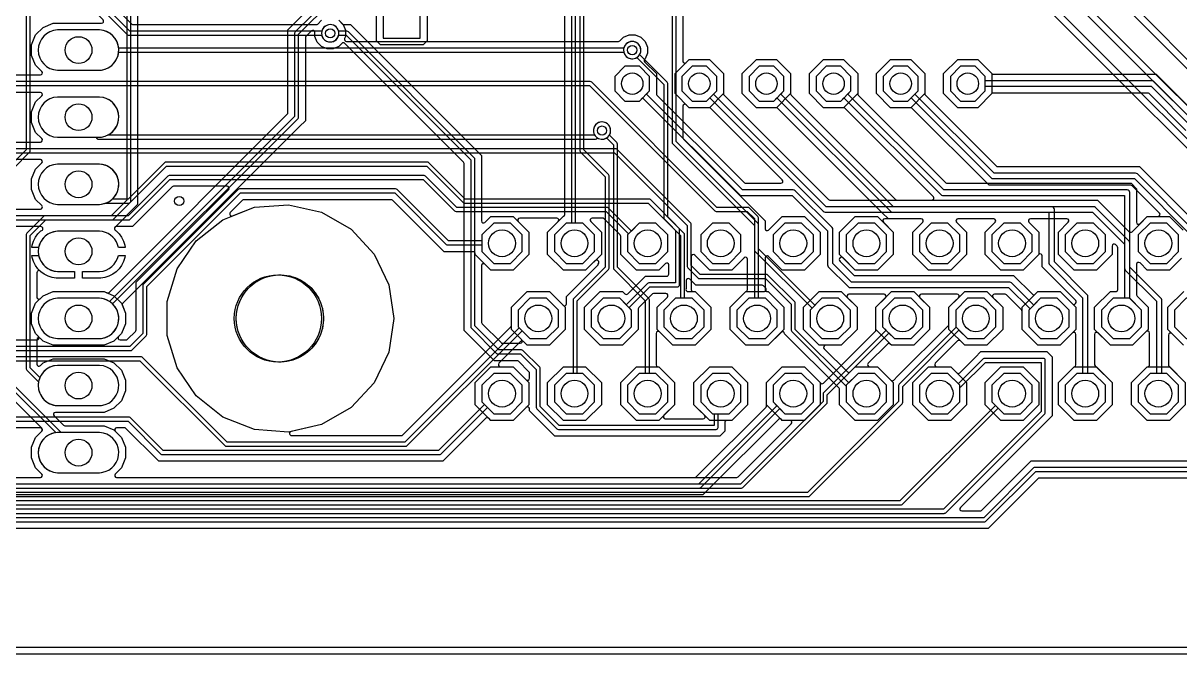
# Model space of a CAD drawing. Header units: millimetres. Extents: x 0 to 174, y 0 to 90.
# Drawn here: x 62.04 to 105.82, y 0 to 23.88 of the extents above; entities that cross this region are included whole.
import ezdxf

# ---------------------------------------------------------------- set-up
doc = ezdxf.new("R2010")
doc.units = ezdxf.units.MM

msp = doc.modelspace()

# ---------------------------------------------------------------- linework, layer by layer
at = {"layer": '16_copper'}
for points in [[(109.477, 15.762), (100.353, 24.886, 0.117356), (100.318, 24.907), (100.155, 25.071), (100.066, 25.284), (100.066, 25.516), (100.155, 25.729), (100.292, 25.867, 0.668179), (100.238, 25.997), (98.442, 25.997, 0.198912), (98.388, 25.975), (98.169, 25.756), (97.411, 25.756), (96.876, 26.291), (96.876, 27.049), (97.411, 27.584), (98.169, 27.584), (98.704, 27.049), (98.704, 26.784, 0.414214), (98.781, 26.708), (109.61, 26.708, 0.668179)], [(52.556, 21.92), (62.692, 21.92, 0.668179), (62.746, 22.05), (62.512, 22.284), (62.357, 22.658), (62.357, 23.062), (62.512, 23.436), (62.797, 23.721), (63.171, 23.876), (65.008, 23.876, 0.668179), (65.062, 24.006), (64.706, 24.362, 0.198912), (64.652, 24.384), (63.171, 24.384), (62.797, 24.539), (62.512, 24.824), (62.357, 25.198), (62.357, 25.602), (62.512, 25.976), (62.568, 26.032, 0.668179), (62.514, 26.162), (17.577, 26.162, 0.149809)], [(106.668, 21.574), (103.806, 24.435), (103.632, 24.855), (103.632, 25.31), (103.806, 25.73), (103.943, 25.867, 0.668179), (103.889, 25.997), (101.057, 25.997, 0.668179), (101.003, 25.867), (101.14, 25.729, 0.133922), (101.161, 25.695), (110.273, 16.583, 0.198912)], [(107.683, 23.431), (105.404, 25.711, 1), (104.146, 24.454), (106.686, 21.914, 0.198912)], [(65.522, 24.48), (66.154, 23.848, 0.198912), (66.208, 23.825), (73.136, 23.825, 0.198912), (73.19, 23.848), (73.331, 23.988)], [(73.989, 23.988), (74.153, 23.824), (74.241, 23.611), (74.241, 23.379), (74.207, 23.296, 0.534506), (74.277, 23.19), (84.566, 23.19, 0.198912), (84.62, 23.213), (84.761, 23.353), (84.974, 23.441), (85.206, 23.441), (85.419, 23.353), (85.583, 23.189), (85.671, 22.976), (85.671, 22.744), (85.583, 22.531, 0.50322), (85.567, 22.407), (86.004, 21.969), (86.004, 21.21, 0.198912), (86.027, 21.156), (89.342, 17.84, 0.198912), (89.396, 17.818), (90.715, 17.818, 0.668179), (90.769, 17.948), (88.064, 20.653, 0.198912), (88.01, 20.676), (87.251, 20.676), (86.716, 21.211), (86.716, 21.969), (87.251, 22.504), (88.009, 22.504), (88.544, 21.969), (88.544, 21.21, 0.198912), (88.567, 21.156), (92.517, 17.205, 0.198912), (92.571, 17.183), (102.7, 17.183), (103.899, 15.984, 0.414214), (104.006, 15.984), (104.583, 16.561), (104.99, 16.561, 0.668179), (105.044, 16.691), (104.015, 17.72, 0.198912), (103.961, 17.742), (98.595, 17.742), (95.684, 20.653, 0.198912), (95.63, 20.676), (94.871, 20.676), (94.336, 21.211), (94.336, 21.969), (94.871, 22.504), (95.629, 22.504), (96.164, 21.969), (96.164, 21.21, 0.198912), (96.187, 21.156), (98.867, 18.475, 0.198912), (98.921, 18.453), (104.287, 18.453), (106.699, 16.041, 0.414214)], [(106.434, 15.947), (104.212, 18.169, 0.198912), (104.14, 18.199), (98.785, 18.199), (95.789, 21.195), (95.91, 21.316), (95.91, 21.864), (95.524, 22.25), (94.976, 22.25), (94.59, 21.864), (94.59, 21.316), (94.976, 20.93), (95.524, 20.93), (95.645, 21.051), (98.671, 18.026, 0.198912), (98.743, 17.996), (104.098, 17.996), (106.261, 15.833)], [(52.388, 21.514), (83.471, 21.514), (88.211, 16.774, 0.198912), (88.265, 16.751), (89.44, 16.751), (89.713, 16.478), (89.713, 15.304, 0.198912), (89.735, 15.25), (91.895, 13.09), (91.821, 13.016), (91.821, 12.384), (92.267, 11.938), (92.899, 11.938), (93.345, 12.384), (93.345, 13.016), (92.899, 13.462), (92.267, 13.462), (92.003, 13.197), (89.865, 15.335), (89.865, 16.51, 0.198912), (89.843, 16.564), (89.525, 16.881, 0.198912), (89.472, 16.904), (88.297, 16.904), (83.556, 21.644, 0.198912), (83.502, 21.666), (52.419, 21.666)], [(50.371, 19.38), (62.692, 19.38, 0.668179), (62.746, 19.51), (62.512, 19.744), (62.357, 20.118), (62.357, 20.522), (62.512, 20.896), (62.746, 21.13, 0.668179), (62.692, 21.26), (52.251, 21.26)], [(50.166, 18.974), (84.423, 18.974), (87.173, 16.224), (87.173, 14.668, 0.198912), (87.195, 14.615), (87.576, 14.234, 0.198912), (87.63, 14.211), (90.138, 14.211), (91.11, 13.24), (91.11, 12.256, 0.198912), (91.132, 12.202), (93.193, 10.141), (93.193, 9.54), (93.639, 9.093), (94.27, 9.093), (94.717, 9.54), (94.717, 10.171), (94.27, 10.617), (93.639, 10.617), (93.286, 10.264), (91.262, 12.287), (91.262, 13.272, 0.198912), (91.24, 13.325), (90.224, 14.341, 0.198912), (90.17, 14.364), (87.662, 14.364), (87.325, 14.7), (87.325, 16.256, 0.198912), (87.303, 16.31), (84.509, 19.104, 0.198912), (84.455, 19.126), (50.166, 19.126, 0.980952)], [(36.084, 16.84), (62.692, 16.84, 0.668179), (62.746, 16.97), (62.512, 17.204), (62.357, 17.578), (62.357, 17.982), (62.512, 18.356), (62.746, 18.59, 0.668179), (62.692, 18.72), (50.371, 18.72, 0.198912)], [(35.879, 16.434), (66.04, 16.434, 0.198912), (66.094, 16.456), (67.596, 17.958), (77.184, 17.958), (78.369, 16.774, 0.198912), (78.422, 16.751), (84.106, 16.751), (84.955, 15.903), (84.912, 15.86), (84.912, 15.229), (85.359, 14.783), (85.99, 14.783), (86.436, 15.229), (86.436, 15.86), (85.99, 16.307), (85.359, 16.307), (85.062, 16.01), (84.191, 16.881, 0.198912), (84.138, 16.904), (78.454, 16.904), (77.27, 18.088, 0.198912), (77.216, 18.11), (67.564, 18.11, 0.198912), (67.51, 18.088), (66.008, 16.586), (35.879, 16.586, 0.980952)], [(32.258, 11.481), (66.103, 11.481), (66.112, 11.482, 0.169977), (66.157, 11.503), (66.697, 12.043, 0.198912), (66.719, 12.097), (66.719, 13.907), (70.263, 17.45), (76.105, 17.45), (78.051, 15.504, 0.198912), (78.105, 15.481), (79.4, 15.481), (79.4, 15.229), (79.847, 14.783), (80.478, 14.783), (80.924, 15.229), (80.924, 15.86), (80.478, 16.307), (79.847, 16.307), (79.4, 15.86), (79.4, 15.634), (78.137, 15.634), (76.19, 17.58, 0.198912), (76.136, 17.602), (70.231, 17.602, 0.198912), (70.177, 17.58), (66.589, 13.992, 0.198912), (66.567, 13.938), (66.567, 12.128), (66.072, 11.633), (32.29, 11.633)], [(32.426, 11.887), (62.565, 11.887, 0.668179), (62.619, 12.017), (62.512, 12.124), (62.357, 12.498), (62.357, 12.902), (62.512, 13.276), (62.797, 13.561), (63.171, 13.716), (65.099, 13.716), (65.473, 13.561), (65.758, 13.276), (65.913, 12.902), (65.913, 12.498), (65.758, 12.124), (65.651, 12.017, 0.668179), (65.705, 11.887), (65.935, 11.887, 0.198912), (65.989, 11.91), (66.291, 12.211, 0.198912), (66.313, 12.265), (66.313, 14.075), (69.812, 17.574, 0.668179), (69.758, 17.704), (67.732, 17.704, 0.198912), (67.678, 17.681), (66.177, 16.18), (65.567, 16.18, 0.636137), (65.508, 16.055), (65.509, 16.053, 0.168182), (65.559, 16.015), (65.672, 15.902), (65.766, 15.773), (65.839, 15.63), (65.888, 15.478), (65.902, 15.392), (65.644, 15.392), (65.637, 15.425), (65.615, 15.497, 0.303347), (64.934, 16.002), (63.336, 16.002, 0.342626), (62.626, 15.392), (62.368, 15.392), (62.382, 15.478), (62.431, 15.63), (62.504, 15.773), (62.598, 15.902), (62.711, 16.015, 0.958011), (62.703, 16.18), (36.084, 16.18, 0.198912)], [(105.877, 14.981), (105.424, 14.529), (104.583, 14.529), (104.308, 14.803, 0.668179), (104.178, 14.75), (104.178, 13.597, 0.198912), (104.2, 13.543), (104.623, 13.121), (104.623, 12.279), (104.027, 11.684), (103.186, 11.684), (102.591, 12.279), (102.591, 13.121), (103.186, 13.716), (103.391, 13.716, 0.414214), (103.467, 13.792), (103.467, 15.379, 0.198905), (103.445, 15.433), (103.381, 15.496, 0.668189), (103.251, 15.442), (103.251, 15.124), (102.656, 14.529), (101.814, 14.529), (101.219, 15.124), (101.219, 15.966), (101.595, 16.342, 0.668179), (101.541, 16.472), (100.16, 16.472, 0.668179), (100.106, 16.342), (100.482, 15.966), (100.482, 15.124), (99.887, 14.529), (99.046, 14.529), (98.45, 15.124), (98.45, 15.966), (98.827, 16.342, 0.668179), (98.773, 16.472), (97.417, 16.472, 0.668179), (97.363, 16.342), (97.739, 15.966), (97.739, 15.124), (97.144, 14.529), (96.302, 14.529), (95.707, 15.124), (95.707, 15.966), (96.083, 16.342, 0.668179), (96.03, 16.472), (94.648, 16.472, 0.668179), (94.594, 16.342), (94.971, 15.966), (94.971, 15.124), (94.375, 14.529), (93.534, 14.529), (93.069, 14.994, 0.034024), (93.058, 15.002), (93.051, 15.007, 0.2662), (92.976, 15.005), (92.969, 15.001, 0.509053), (92.961, 14.857), (93.47, 14.348, 0.198912), (93.524, 14.326), (99.525, 14.326), (100.235, 13.616, 0.414214), (100.342, 13.616), (100.443, 13.716), (101.284, 13.716), (101.879, 13.121), (101.879, 12.279), (101.284, 11.684), (100.443, 11.684), (99.847, 12.279), (99.847, 12.966, 0.198912), (99.825, 13.02), (99.253, 13.592, 0.198912), (99.199, 13.614), (98.801, 13.614, 0.668179), (98.747, 13.484), (99.111, 13.121), (99.111, 12.279), (98.516, 11.684), (97.674, 11.684), (97.079, 12.279), (97.079, 13.121), (97.442, 13.484, 0.668179), (97.388, 13.614), (96.033, 13.614, 0.668179), (95.979, 13.484), (96.342, 13.121), (96.342, 12.279), (95.747, 11.684), (94.905, 11.684), (94.31, 12.279), (94.31, 13.121), (94.674, 13.484, 0.668179), (94.62, 13.614), (93.289, 13.614, 0.668179), (93.236, 13.484), (93.599, 13.121), (93.599, 12.279), (93.004, 11.684), (92.408, 11.684, 0.668179), (92.355, 11.554), (93.232, 10.677, 0.414214), (93.339, 10.677), (93.534, 10.871), (94.375, 10.871), (94.971, 10.276), (94.971, 9.434), (94.375, 8.839), (93.534, 8.839), (92.939, 9.434), (92.939, 10.004, 0.198912), (92.916, 10.058), (90.856, 12.119, 0.677127), (90.726, 12.174), (90.235, 11.684), (89.394, 11.684), (88.798, 12.279), (88.798, 13.121), (89.394, 13.716), (90.091, 13.716, 0.668179), (90.144, 13.846), (90.056, 13.935, 0.198912), (90.002, 13.957), (87.493, 13.957), (87.265, 14.186, 0.668179), (87.135, 14.132), (87.135, 13.829, 0.570456), (87.201, 13.716), (87.467, 13.716), (88.062, 13.121), (88.062, 12.279), (87.467, 11.684), (86.625, 11.684), (86.03, 12.279), (86.03, 13.121), (86.419, 13.51, 0.668179), (86.365, 13.64), (85.893, 13.64, 0.198912), (85.839, 13.617), (85.341, 13.119, 0.198912), (85.319, 13.065), (85.319, 12.279), (84.723, 11.684), (83.882, 11.684), (83.287, 12.279), (83.287, 13.121), (83.882, 13.716), (84.723, 13.716), (84.81, 13.63, 0.414214), (84.918, 13.63), (85.588, 14.3), (86.398, 14.3, 0.414214), (86.474, 14.376), (86.474, 14.724, 0.668179), (86.344, 14.778), (86.095, 14.529), (85.253, 14.529), (84.658, 15.124), (84.658, 15.808, 0.198912), (84.636, 15.862), (84.023, 16.475, 0.198912), (83.969, 16.497), (83.574, 16.497, 0.668179), (83.52, 16.367), (83.922, 15.966), (83.922, 15.124), (83.326, 14.529), (82.485, 14.529), (81.89, 15.124), (81.89, 15.966), (82.291, 16.367, 0.668179), (82.237, 16.497), (80.831, 16.497, 0.668179), (80.777, 16.367), (81.178, 15.966), (81.178, 15.124), (80.583, 14.529), (79.742, 14.529), (79.146, 15.124, 0.518377), (79.07, 15.227), (77.968, 15.227), (76.022, 17.173, 0.198912), (75.968, 17.196), (70.399, 17.196, 0.198912), (70.345, 17.173), (69.878, 16.706, 0.81288), (69.96, 16.581), (70.794, 16.909), (72.078, 17.005), (73.332, 16.719), (74.447, 16.075), (75.322, 15.132), (75.88, 13.973), (76.072, 12.7), (75.88, 11.427), (75.322, 10.268), (74.447, 9.325), (73.332, 8.681), (72.179, 8.418, 0.893655), (72.196, 8.268), (76.349, 8.268, 0.198912), (76.403, 8.29), (80.496, 12.383, 0.198912), (80.518, 12.437), (80.518, 13.121), (81.113, 13.716), (81.955, 13.716), (82.55, 13.121), (82.55, 12.279), (81.955, 11.684), (81.113, 11.684), (80.976, 11.821, 0.414214), (80.868, 11.821), (80.048, 11.001, 0.668179), (80.102, 10.871), (80.583, 10.871), (81.178, 10.276), (81.178, 9.434), (80.583, 8.839), (79.742, 8.839), (79.661, 8.919, 0.414214), (79.554, 8.919), (78.14, 7.506), (77.924, 7.29), (67.173, 7.29), (65.926, 8.537, 0.198912), (65.872, 8.56), (65.578, 8.56, 0.668179), (65.524, 8.43), (65.758, 8.196), (65.913, 7.822), (65.913, 7.418), (65.758, 7.044), (65.524, 6.81, 0.668179), (65.578, 6.68), (87.462, 6.68, 0.198912), (87.516, 6.703), (90.155, 9.342, 0.278982), (90.17, 9.427), (90.17, 10.276), (90.765, 10.871), (91.607, 10.871), (92.202, 10.276), (92.202, 9.434), (91.607, 8.839), (90.765, 8.839, 0.597687), (90.622, 8.875), (87.983, 6.236), (87.983, 6.236), (87.767, 6.02), (22.088, 6.02)], [(105.954, 11.684), (105.359, 12.279), (105.359, 13.121), (105.961, 13.723, 0.298954)], [(60.357, 11.1), (66.453, 11.1), (69.669, 7.884, 0.198912), (69.723, 7.861), (76.517, 7.861), (76.526, 7.863, 0.169977), (76.571, 7.884), (80.922, 12.234), (81.218, 11.938), (81.85, 11.938), (82.296, 12.384), (82.296, 13.016), (81.85, 13.462), (81.218, 13.462), (80.772, 13.016), (80.772, 12.384), (80.814, 12.342), (76.486, 8.014), (69.755, 8.014), (66.538, 11.23, 0.198912), (66.484, 11.252), (60.325, 11.252, 0.198912)], [(22.225, 6.274), (87.63, 6.274), (87.638, 6.275, 0.169977), (87.684, 6.296), (90.676, 9.288), (90.87, 9.093), (91.502, 9.093), (91.948, 9.54), (91.948, 10.171), (91.502, 10.617), (90.87, 10.617), (90.424, 10.171), (90.424, 9.54), (90.568, 9.396), (87.598, 6.426), (22.257, 6.426)], [(39.951, 8.836, 0.198912), (40.005, 8.814), (66.008, 8.814), (67.256, 7.566, 0.198912), (67.31, 7.544), (77.788, 7.544), (77.796, 7.545, 0.169977), (77.841, 7.566), (79.608, 9.332), (79.847, 9.093), (80.478, 9.093), (80.924, 9.54), (80.924, 10.171), (80.478, 10.617), (79.847, 10.617), (79.4, 10.171), (79.4, 9.54), (79.5, 9.44), (77.756, 7.696), (67.342, 7.696), (66.094, 8.944, 0.198912), (66.04, 8.966), (40.037, 8.966), (38.379, 10.624, 0.980951)], [(22.393, 6.68), (62.692, 6.68, 0.668179), (62.746, 6.81), (62.512, 7.044), (62.357, 7.418), (62.357, 7.822), (62.512, 8.196), (62.746, 8.43, 0.668179), (62.692, 8.56), (39.868, 8.56)]]:
    msp.add_lwpolyline(points, format="xyb", dxfattribs=at)
for points in [[(73.724, 23.173, 1), (73.596, 23.817), (73.555, 23.806, 0.25767), (73.341, 23.571), (66.072, 23.571), (64.998, 24.644, 0.912653), (64.934, 26.162), (63.336, 26.162, 0.95208), (63.336, 24.638), (64.789, 24.638), (65.986, 23.441, 0.198912), (66.04, 23.419), (73.341, 23.419), (73.349, 23.39), (73.366, 23.35), (73.387, 23.313), (73.413, 23.279), (73.444, 23.248), (73.478, 23.222), (73.515, 23.201), (73.555, 23.184), (73.596, 23.173), (73.639, 23.168), (73.681, 23.168)], [(111.277, 15.229), (111.277, 15.86), (110.831, 16.307), (110.2, 16.307), (110.195, 16.302), (100.929, 25.568, 0.960647), (100.353, 25.255), (100.375, 25.218, 0.111287), (100.48, 25.119), (109.753, 15.845), (109.753, 15.229), (110.2, 14.783), (110.831, 14.783)], [(65.009, 22.105, 0.343466), (65.655, 22.784), (84.771, 22.784, 0.980952), (85.412, 22.924), (85.401, 22.965, 0.752162), (84.771, 22.936), (65.655, 22.936, 0.371144), (64.934, 23.622), (63.336, 23.622, 0.95208), (63.336, 22.098), (64.934, 22.098)], [(101.625, 12.384), (101.625, 13.016), (101.179, 13.462), (100.548, 13.462), (100.288, 13.203), (99.449, 14.042, 0.198912), (99.377, 14.072), (93.387, 14.072), (92.685, 14.774), (92.685, 16.066, 0.198912), (92.655, 16.137), (91.258, 17.534, 0.198912), (91.186, 17.564), (89.26, 17.564), (85.629, 21.195), (85.75, 21.316), (85.75, 21.864), (85.364, 22.25), (84.816, 22.25), (84.43, 21.864), (84.43, 21.316), (84.816, 20.93), (85.364, 20.93), (85.485, 21.051), (89.146, 17.391, 0.198912), (89.218, 17.361), (91.144, 17.361), (92.481, 16.023), (92.481, 14.732, 0.198912), (92.511, 14.66), (93.273, 13.898, 0.198912), (93.345, 13.868), (99.335, 13.868), (100.145, 13.059), (100.101, 13.016), (100.101, 12.384), (100.548, 11.938), (101.179, 11.938)], [(104.369, 12.384), (104.369, 13.016), (103.924, 13.46), (103.924, 15.558, 0.198912), (103.894, 15.629), (102.624, 16.899, 0.198912), (102.553, 16.929), (92.435, 16.929), (88.169, 21.195), (88.29, 21.316), (88.29, 21.864), (87.904, 22.25), (87.356, 22.25), (86.97, 21.864), (86.97, 21.316), (87.356, 20.93), (87.904, 20.93), (88.025, 21.051), (92.321, 16.756, 0.198912), (92.392, 16.726), (102.51, 16.726), (103.721, 15.515), (103.721, 13.462), (103.291, 13.462), (102.845, 13.016), (102.845, 12.384), (103.291, 11.938), (103.922, 11.938)], [(83.701, 19.483, 0.29946), (83.776, 19.533), (83.802, 19.518, 1), (84.092, 20.106), (84.052, 20.123, 0.668179), (83.653, 19.667), (83.668, 19.641), (83.661, 19.634), (65.23, 19.634, 0.776089), (64.934, 21.082), (63.336, 21.082, 0.95208), (63.336, 19.558), (64.789, 19.558), (64.843, 19.504, 0.198912), (64.897, 19.482), (83.693, 19.482)], [(85.065, 12.384), (85.065, 13.016), (84.971, 13.109), (85.757, 13.894), (86.805, 13.894, 0.414214), (86.881, 13.97), (86.881, 16.066, 0.198912), (86.858, 16.119), (85.779, 17.199, 0.198912), (85.725, 17.221), (78.772, 17.221), (77.397, 18.596, 0.198912), (77.343, 18.618), (67.437, 18.618, 0.198912), (67.383, 18.596), (66.008, 17.221), (65.416, 17.221, 0.663844), (64.934, 18.542), (63.336, 18.542, 0.95208), (63.336, 17.018), (64.934, 17.018, 0.079897), (65.171, 17.069), (66.04, 17.069, 0.198912), (66.094, 17.091), (67.469, 18.466), (77.311, 18.466), (78.686, 17.091, 0.198912), (78.74, 17.069), (85.693, 17.069), (86.728, 16.034), (86.728, 14.046), (85.725, 14.046, 0.198912), (85.671, 14.024), (84.864, 13.216), (84.618, 13.462), (83.987, 13.462), (83.541, 13.016), (83.541, 12.384), (83.987, 11.938), (84.618, 11.938)], [(63.293, 14.224), (63.135, 14.249), (62.983, 14.298), (62.84, 14.371), (62.711, 14.465), (62.598, 14.578), (62.504, 14.707), (62.431, 14.85), (62.382, 15.002), (62.368, 15.088), (62.626, 15.088, 0.342624), (63.336, 14.478), (63.983, 14.478), (63.983, 14.224)], [(64.287, 14.224), (64.287, 14.478), (64.934, 14.478, 0.342624), (65.644, 15.088), (65.902, 15.088), (65.888, 15.002), (65.839, 14.85), (65.766, 14.707), (65.672, 14.578), (65.559, 14.465), (65.43, 14.371), (65.287, 14.298), (65.135, 14.249), (64.977, 14.224)], [(65.009, 11.945, 0.906347), (64.934, 13.462), (63.336, 13.462, 0.95208), (63.336, 11.938), (64.934, 11.938)], [(65.009, 9.405, 0.906347), (64.934, 10.922), (63.336, 10.922, 0.95208), (63.336, 9.398), (64.934, 9.398)], [(65.009, 6.865, 0.906347), (64.934, 8.382), (63.336, 8.382, 0.95208), (63.336, 6.858), (64.934, 6.858)]]:
    msp.add_lwpolyline(points, format="xyb", close=True, dxfattribs=at)
for points in [[(89.791, 20.676), (89.256, 21.211), (89.256, 21.969), (89.791, 22.504), (90.549, 22.504), (91.084, 21.969), (91.084, 21.211), (90.549, 20.676)], [(92.331, 20.676), (91.796, 21.211), (91.796, 21.969), (92.331, 22.504), (93.089, 22.504), (93.624, 21.969), (93.624, 21.211), (93.089, 20.676)], [(97.411, 20.676), (96.876, 21.211), (96.876, 21.969), (97.411, 22.504), (98.169, 22.504), (98.704, 21.969), (98.704, 21.211), (98.169, 20.676)], [(90.83, 21.316), (90.83, 21.864), (90.444, 22.25), (89.896, 22.25), (89.51, 21.864), (89.51, 21.316), (89.896, 20.93), (90.444, 20.93)], [(93.37, 21.316), (93.37, 21.864), (92.984, 22.25), (92.436, 22.25), (92.05, 21.864), (92.05, 21.316), (92.436, 20.93), (92.984, 20.93)], [(98.45, 21.316), (98.45, 21.864), (98.064, 22.25), (97.516, 22.25), (97.13, 21.864), (97.13, 21.316), (97.516, 20.93), (98.064, 20.93)], [(83.668, 15.229), (83.668, 15.86), (83.221, 16.307), (82.59, 16.307), (82.144, 15.86), (82.144, 15.229), (82.59, 14.783), (83.221, 14.783)], [(89.205, 15.229), (89.205, 15.86), (88.758, 16.307), (88.127, 16.307), (87.681, 15.86), (87.681, 15.229), (88.127, 14.783), (88.758, 14.783)], [(91.948, 15.229), (91.948, 15.86), (91.502, 16.307), (90.87, 16.307), (90.424, 15.86), (90.424, 15.229), (90.87, 14.783), (91.502, 14.783)], [(94.717, 15.229), (94.717, 15.86), (94.27, 16.307), (93.639, 16.307), (93.193, 15.86), (93.193, 15.229), (93.639, 14.783), (94.27, 14.783)], [(97.485, 15.229), (97.485, 15.86), (97.039, 16.307), (96.408, 16.307), (95.961, 15.86), (95.961, 15.229), (96.408, 14.783), (97.039, 14.783)], [(100.228, 15.229), (100.228, 15.86), (99.782, 16.307), (99.151, 16.307), (98.704, 15.86), (98.704, 15.229), (99.151, 14.783), (99.782, 14.783)], [(102.997, 15.229), (102.997, 15.86), (102.551, 16.307), (101.919, 16.307), (101.473, 15.86), (101.473, 15.229), (101.919, 14.783), (102.551, 14.783)], [(105.766, 15.229), (105.766, 15.86), (105.319, 16.307), (104.688, 16.307), (104.242, 15.86), (104.242, 15.229), (104.688, 14.783), (105.319, 14.783)], [(87.808, 12.384), (87.808, 13.016), (87.361, 13.462), (86.73, 13.462), (86.284, 13.016), (86.284, 12.384), (86.73, 11.938), (87.361, 11.938)], [(90.576, 12.384), (90.576, 13.016), (90.13, 13.462), (89.499, 13.462), (89.052, 13.016), (89.052, 12.384), (89.499, 11.938), (90.13, 11.938)], [(96.088, 12.384), (96.088, 13.016), (95.642, 13.462), (95.011, 13.462), (94.564, 13.016), (94.564, 12.384), (95.011, 11.938), (95.642, 11.938)], [(98.857, 12.384), (98.857, 13.016), (98.41, 13.462), (97.779, 13.462), (97.333, 13.016), (97.333, 12.384), (97.779, 11.938), (98.41, 11.938)], [(82.485, 8.839), (81.89, 9.434), (81.89, 10.276), (82.485, 10.871), (83.326, 10.871), (83.922, 10.276), (83.922, 9.434), (83.326, 8.839)], [(83.668, 9.54), (83.668, 10.171), (83.221, 10.617), (82.59, 10.617), (82.144, 10.171), (82.144, 9.54), (82.59, 9.093), (83.221, 9.093)], [(85.253, 8.839), (84.658, 9.434), (84.658, 10.276), (85.253, 10.871), (86.095, 10.871), (86.69, 10.276), (86.69, 9.434), (86.095, 8.839)], [(86.436, 9.54), (86.436, 10.171), (85.99, 10.617), (85.359, 10.617), (84.912, 10.171), (84.912, 9.54), (85.359, 9.093), (85.99, 9.093)], [(88.022, 8.839), (87.427, 9.434), (87.427, 10.276), (88.022, 10.871), (88.864, 10.871), (89.459, 10.276), (89.459, 9.434), (88.864, 8.839)], [(89.205, 9.54), (89.205, 10.171), (88.758, 10.617), (88.127, 10.617), (87.681, 10.171), (87.681, 9.54), (88.127, 9.093), (88.758, 9.093)], [(96.302, 8.839), (95.707, 9.434), (95.707, 10.276), (96.302, 10.871), (97.144, 10.871), (97.739, 10.276), (97.739, 9.434), (97.144, 8.839)], [(97.485, 9.54), (97.485, 10.171), (97.039, 10.617), (96.408, 10.617), (95.961, 10.171), (95.961, 9.54), (96.408, 9.093), (97.039, 9.093)], [(99.046, 8.839), (98.45, 9.434), (98.45, 10.276), (99.046, 10.871), (99.887, 10.871), (100.482, 10.276), (100.482, 9.434), (99.887, 8.839)], [(100.228, 9.54), (100.228, 10.171), (99.782, 10.617), (99.151, 10.617), (98.704, 10.171), (98.704, 9.54), (99.151, 9.093), (99.782, 9.093)], [(101.814, 8.839), (101.219, 9.434), (101.219, 10.276), (101.814, 10.871), (102.656, 10.871), (103.251, 10.276), (103.251, 9.434), (102.656, 8.839)], [(102.997, 9.54), (102.997, 10.171), (102.551, 10.617), (101.919, 10.617), (101.473, 10.171), (101.473, 9.54), (101.919, 9.093), (102.551, 9.093)], [(104.583, 8.839), (103.988, 9.434), (103.988, 10.276), (104.583, 10.871), (105.424, 10.871), (106.02, 10.276), (106.02, 9.434), (105.424, 8.839)], [(105.766, 9.54), (105.766, 10.171), (105.319, 10.617), (104.688, 10.617), (104.242, 10.171), (104.242, 9.54), (104.688, 9.093), (105.319, 9.093)]]:
    msp.add_lwpolyline(points, close=True, dxfattribs=at)
for points in [[(106.06, 13.462), (105.613, 13.016), (105.613, 12.384), (106.06, 11.938)], [(5.08, 0.254), (118.11, 0.254)]]:
    msp.add_lwpolyline(points, dxfattribs=at)
at = {"layer": '1_copper'}
for points in [[(46.279, 81.788), (46.279, 6.35, 0.198912), (46.301, 6.296), (46.936, 5.661, 0.198912), (46.99, 5.639), (95.25, 5.639), (95.258, 5.64, 0.169977), (95.304, 5.661), (98.943, 9.301), (99.151, 9.093), (99.782, 9.093), (100.228, 9.54), (100.228, 10.171), (99.782, 10.617), (99.151, 10.617), (98.704, 10.171), (98.704, 9.54), (98.836, 9.408), (95.218, 5.791), (47.022, 5.791), (46.431, 6.382), (46.431, 81.788)], [(65.964, 70.453), (65.964, 17.177), (65.373, 16.586), (62.865, 16.586, 0.198912), (62.811, 16.564), (62.176, 15.929, 0.198912), (62.154, 15.875), (62.154, 10.795, 0.198912), (62.176, 10.741), (62.623, 10.294, 0.452288), (63.336, 9.398), (64.934, 9.398), (65.009, 9.405, 0.906347), (64.934, 10.922), (63.336, 10.922, 0.286689), (62.673, 10.46), (62.306, 10.827), (62.306, 15.843), (62.897, 16.434), (65.405, 16.434, 0.198912), (65.459, 16.456), (66.094, 17.091, 0.198912), (66.116, 17.145), (66.116, 70.485, 0.198912)], [(41.199, 67.92), (41.199, 6.35, 0.198912), (41.221, 6.296), (42.491, 5.026, 0.198912), (42.545, 5.004), (98.425, 5.004), (98.433, 5.005, 0.169977), (98.479, 5.026), (100.362, 6.909), (142.194, 6.909, 0.366753)], [(142.194, 7.061), (100.33, 7.061, 0.198912), (100.276, 7.039), (98.393, 5.156), (42.577, 5.156), (41.351, 6.382), (41.351, 67.92)], [(69.139, 63.181), (69.139, 50.8, 0.198912), (69.161, 50.746), (74.536, 45.371), (74.536, 38.418, 0.198912), (74.559, 38.364), (82.791, 30.131), (82.791, 16.307), (82.59, 16.307), (82.144, 15.86), (82.144, 15.229), (82.59, 14.783), (83.221, 14.783), (83.668, 15.229), (83.668, 15.86), (83.221, 16.307), (82.944, 16.307), (82.944, 30.163, 0.198912), (82.921, 30.216), (74.689, 38.449), (74.689, 45.403, 0.198912), (74.666, 45.456), (69.291, 50.832), (69.291, 63.181, 0.980952)], [(86.601, 57.446), (86.601, 19.367, 0.198912), (86.624, 19.314), (89.713, 16.224), (89.713, 13.462), (89.499, 13.462), (89.052, 13.016), (89.052, 12.384), (89.499, 11.938), (90.13, 11.938), (90.576, 12.384), (90.576, 13.016), (90.13, 13.462), (89.865, 13.462), (89.865, 16.256, 0.198912), (89.843, 16.31), (86.754, 19.399), (86.754, 57.468, 0.295057)], [(66.37, 37.483), (66.37, 17.008), (65.534, 16.172, 0.488537), (65.508, 16.055), (65.509, 16.053, 0.168182), (65.559, 16.015), (65.672, 15.902), (65.766, 15.773), (65.839, 15.63), (65.888, 15.478), (65.902, 15.392), (65.644, 15.392), (65.637, 15.425), (65.615, 15.497, 0.303347), (64.934, 16.002), (63.336, 16.002, 0.95208), (63.336, 14.478), (63.983, 14.478), (63.983, 14.224), (63.293, 14.224), (63.135, 14.249), (62.983, 14.298), (62.84, 14.371), (62.711, 14.465, 0.810895), (62.56, 14.432), (62.56, 13.508, 0.668179), (62.69, 13.454), (62.797, 13.561), (63.171, 13.716), (65.099, 13.716), (65.208, 13.671, 0.303353), (65.291, 13.688), (72.037, 20.434, 0.198912), (72.06, 20.488), (72.06, 23.632), (73.523, 25.095)], [(83.109, 30.531), (83.109, 19.05, 0.198912), (83.131, 18.996), (84.061, 18.066), (84.061, 14.637), (82.877, 13.452, 0.198912), (82.855, 13.399), (82.855, 10.617), (82.59, 10.617), (82.144, 10.171), (82.144, 9.54), (82.59, 9.093), (83.221, 9.093), (83.668, 9.54), (83.668, 10.171), (83.221, 10.617), (83.007, 10.617), (83.007, 13.367), (84.191, 14.551, 0.198912), (84.214, 14.605), (84.214, 18.098, 0.198912), (84.191, 18.151), (83.261, 19.082), (83.261, 30.499, 0.431045)], [(73.989, 23.988), (74.13, 23.848, 0.198912), (74.184, 23.825), (74.432, 23.825), (79.388, 18.869), (79.388, 16.391, 0.668179), (79.518, 16.337), (79.742, 16.561), (80.583, 16.561), (81.178, 15.966), (81.178, 15.124), (80.583, 14.529), (79.742, 14.529), (79.518, 14.753, 0.668179), (79.388, 14.699), (79.388, 12.551, 0.198912), (79.41, 12.497), (80.124, 11.783, 0.198912), (80.178, 11.76), (80.853, 11.76, 0.668179), (80.907, 11.89), (80.518, 12.279), (80.518, 13.121), (81.113, 13.716), (81.955, 13.716), (82.471, 13.2, 0.668179), (82.601, 13.254), (82.601, 13.535), (83.785, 14.719, 0.13648), (83.805, 14.755), (83.806, 14.757, 0.978969), (83.677, 14.88), (83.326, 14.529), (82.485, 14.529), (81.89, 15.124), (81.89, 15.966), (82.491, 16.567, 0.298954), (82.537, 16.637), (82.537, 29.725, 0.143604)], [(87.008, 25.815), (87.008, 22.445, 0.668179), (87.138, 22.391), (87.251, 22.504), (88.009, 22.504), (88.544, 21.969), (88.544, 21.211), (88.009, 20.676), (87.251, 20.676), (87.138, 20.789, 0.668179), (87.008, 20.735), (87.008, 19.536, 0.198912), (87.03, 19.482), (90.119, 16.393), (90.119, 16.099, 0.668179), (90.249, 16.045), (90.765, 16.561), (91.607, 16.561), (92.202, 15.966), (92.202, 15.124), (91.607, 14.529), (90.765, 14.529), (90.249, 15.045, 0.668179), (90.119, 14.991), (90.119, 13.792, 0.414214), (90.195, 13.716), (90.235, 13.716), (90.83, 13.121), (90.83, 12.279), (90.235, 11.684), (89.394, 11.684), (88.798, 12.279), (88.798, 13.121), (89.395, 13.717, 0.368513), (89.459, 13.792), (89.459, 14.94, 0.668179), (89.329, 14.994), (88.864, 14.529), (88.022, 14.529), (87.455, 15.095, 0.668179), (87.325, 15.042), (87.325, 13.792, 0.414214), (87.401, 13.716), (87.467, 13.716), (88.062, 13.121), (88.062, 12.279), (87.467, 11.684), (86.625, 11.684), (86.122, 12.187, 0.668179), (85.992, 12.133), (85.992, 10.947, 0.374459), (86.057, 10.872), (86.062, 10.872, 0.078041), (86.095, 10.871), (86.69, 10.276), (86.69, 9.434), (86.289, 9.033, 0.668179), (86.342, 8.903), (87.775, 8.903, 0.668179), (87.828, 9.033), (87.427, 9.434), (87.427, 10.276), (88.022, 10.871), (88.864, 10.871), (89.459, 10.276), (89.459, 9.434), (88.864, 8.839), (88.671, 8.839, 0.414214), (88.595, 8.763), (88.595, 8.436), (88.402, 8.242), (82.159, 8.242), (81.204, 9.198), (81.204, 9.276, 0.668179), (81.074, 9.33), (80.583, 8.839), (79.742, 8.839), (79.146, 9.434), (79.146, 10.276), (79.742, 10.871), (80.583, 10.871), (81.074, 10.381, 0.668179), (81.204, 10.435), (81.204, 10.627, 0.198912), (81.181, 10.681), (80.785, 11.077, 0.198912), (80.731, 11.1), (79.873, 11.1), (78.727, 12.246), (78.727, 18.564, 0.198912), (78.705, 18.618), (74.209, 23.114, 0.414214), (74.101, 23.114), (73.989, 23.002), (73.776, 22.914), (73.544, 22.914), (73.331, 23.002), (73.167, 23.166), (73.079, 23.379), (73.079, 23.533, 0.668179), (72.949, 23.587), (72.743, 23.381, 0.198912), (72.72, 23.327), (72.72, 20.183), (72.504, 19.967), (72.504, 19.967), (65.81, 13.273, 0.303343), (65.794, 13.19), (65.913, 12.902), (65.913, 12.498), (65.758, 12.124), (65.473, 11.839), (65.099, 11.684), (63.171, 11.684), (62.797, 11.839), (62.69, 11.946, 0.668179), (62.56, 11.892), (62.56, 10.968, 0.668179), (62.69, 10.914), (62.797, 11.021), (63.171, 11.176), (65.099, 11.176), (65.473, 11.021), (65.758, 10.736), (65.913, 10.362), (65.913, 9.958), (65.758, 9.584), (65.473, 9.299), (65.099, 9.144), (63.262, 9.144, 0.668179), (63.208, 9.014), (63.564, 8.658, 0.198912), (63.618, 8.636), (65.099, 8.636), (65.473, 8.481), (65.758, 8.196), (65.913, 7.822), (65.913, 7.418), (65.758, 7.044), (65.524, 6.81, 0.668179), (65.578, 6.68), (89.049, 6.68, 0.198912), (89.103, 6.703), (91.11, 8.709, 0.668179), (91.056, 8.839), (90.765, 8.839), (90.17, 9.434), (90.17, 10.276), (90.765, 10.871), (91.607, 10.871), (92.212, 10.266, 0.496372), (92.332, 10.249), (94.288, 12.205, 0.198912), (94.31, 12.259), (94.31, 13.121), (94.905, 13.716), (95.747, 13.716), (96.342, 13.121), (96.342, 12.279), (95.747, 11.684), (94.905, 11.684), (94.857, 11.732, 0.414214), (94.749, 11.732), (94.018, 11.001, 0.668179), (94.072, 10.871), (94.375, 10.871), (94.881, 10.366, 0.414214), (94.989, 10.366), (95.136, 10.513), (97.056, 12.433, 0.198912), (97.079, 12.487), (97.079, 13.121), (97.674, 13.716), (98.516, 13.716), (99.111, 13.121), (99.111, 12.279), (98.516, 11.684), (97.674, 11.684), (97.511, 11.847, 0.414214), (97.404, 11.847), (96.558, 11.001, 0.668179), (96.612, 10.871), (97.144, 10.871), (97.377, 10.639, 0.414214), (97.484, 10.639), (98.072, 11.227), (98.288, 11.443), (100.784, 11.443), (100.978, 11.249), (100.978, 9.007), (97.511, 5.54, 0.668179), (97.565, 5.41), (98.257, 5.41, 0.198912), (98.311, 5.433), (100.193, 7.315), (118.11, 7.315, 0.414214)], [(73.606, 24.819), (72.336, 23.549, 0.198912), (72.314, 23.495), (72.314, 20.352), (65.306, 13.343, 0.129913), (64.934, 13.462), (63.336, 13.462, 0.95208), (63.336, 11.938), (64.934, 11.938), (65.009, 11.945, 0.622356), (65.426, 13.248), (72.444, 20.266, 0.198912), (72.466, 20.32), (72.466, 23.463), (73.692, 24.689)], [(77.324, 24.42), (77.324, 23.21), (77.175, 23.061), (75.565, 23.061), (75.416, 23.21), (75.416, 24.27, 0.198912)], [(106.02, 9.434), (105.424, 8.839), (104.583, 8.839), (103.988, 9.434), (103.988, 10.276), (104.583, 10.871, 0.470196), (104.673, 10.947), (104.673, 12.146, 0.668179), (104.543, 12.2), (104.027, 11.684), (103.186, 11.684), (102.721, 12.149, 0.668179), (102.591, 12.095), (102.591, 10.947, 0.298057), (102.655, 10.872), (103.251, 10.276), (103.251, 9.434), (102.656, 8.839), (101.814, 8.839), (101.219, 9.434), (101.219, 10.276), (101.815, 10.872, 0.368513), (101.879, 10.947), (101.879, 12.095, 0.668179), (101.749, 12.149), (101.284, 11.684), (100.443, 11.684), (99.847, 12.279), (99.847, 13.121), (100.443, 13.716), (101.284, 13.716), (101.749, 13.251, 0.481312), (101.868, 13.264), (101.871, 13.272, 0.429231), (101.857, 13.401), (100.609, 14.648), (100.609, 15.067, 0.668179), (100.479, 15.121), (99.887, 14.529), (99.046, 14.529), (98.45, 15.124), (98.45, 15.966), (98.827, 16.342, 0.668179), (98.773, 16.472), (97.417, 16.472, 0.668179), (97.363, 16.342), (97.739, 15.966), (97.739, 15.124), (97.144, 14.529), (96.302, 14.529), (95.707, 15.124), (95.707, 15.966), (96.083, 16.342, 0.668179), (96.03, 16.472), (94.785, 16.472), (94.555, 16.703), (90.604, 20.653, 0.198912), (90.55, 20.676), (89.791, 20.676), (89.256, 21.211), (89.256, 21.969), (89.791, 22.504), (90.549, 22.504), (91.084, 21.969), (91.084, 21.21, 0.198912), (91.107, 21.156), (95.057, 17.205, 0.198912), (95.111, 17.183), (96.43, 17.183, 0.42685), (96.505, 17.263), (96.505, 17.271, 0.232921), (96.46, 17.338), (93.144, 20.653, 0.198912), (93.09, 20.676), (92.331, 20.676), (91.796, 21.211), (91.796, 21.969), (92.331, 22.504), (93.089, 22.504), (93.624, 21.969), (93.624, 21.21, 0.198912), (93.647, 21.156), (96.962, 17.84, 0.198912), (97.016, 17.818), (103.97, 17.818), (104.178, 17.61), (104.178, 16.34, 0.668179), (104.308, 16.286), (104.583, 16.561), (105.424, 16.561), (105.94, 16.045, 0.668179)], [(106.048, 19.814), (104.65, 21.212, 0.198912), (104.596, 21.234), (98.759, 21.234, 0.198912), (98.705, 21.212), (98.169, 20.676), (97.411, 20.676), (96.876, 21.211), (96.876, 21.969), (97.411, 22.504), (98.169, 22.504), (98.705, 21.968, 0.198912), (98.759, 21.946), (104.922, 21.946), (106.782, 20.086)], [(106.498, 20.011), (104.847, 21.662, 0.198912), (104.775, 21.692), (98.45, 21.692), (98.45, 21.864), (98.064, 22.25), (97.516, 22.25), (97.13, 21.864), (97.13, 21.316), (97.516, 20.93), (98.064, 20.93), (98.45, 21.316), (98.45, 21.488), (104.733, 21.488), (106.324, 19.897)], [(50.8, 5.956), (91.758, 5.956), (91.766, 5.958, 0.169977), (91.811, 5.979), (95.304, 9.471, 0.198912), (95.326, 9.525), (95.326, 10.128), (97.457, 12.26), (97.779, 11.938), (98.41, 11.938), (98.857, 12.384), (98.857, 13.016), (98.41, 13.462), (97.779, 13.462), (97.333, 13.016), (97.333, 12.384), (97.35, 12.367), (95.196, 10.214, 0.198912), (95.174, 10.16), (95.174, 9.557), (91.726, 6.109), (50.832, 6.109)], [(53.34, 6.274), (89.218, 6.274), (89.226, 6.275, 0.169977), (89.271, 6.296), (92.446, 9.471, 0.198912), (92.469, 9.525), (92.469, 9.811), (94.803, 12.145), (95.011, 11.938), (95.642, 11.938), (96.088, 12.384), (96.088, 13.016), (95.642, 13.462), (95.011, 13.462), (94.564, 13.016), (94.564, 12.384), (94.695, 12.253), (92.339, 9.896, 0.198912), (92.316, 9.843), (92.316, 9.557), (89.186, 6.426), (53.372, 6.426)], [(105.954, 11.684), (105.515, 12.124, 0.668179), (105.385, 12.07), (105.385, 10.943, 0.198912), (105.407, 10.889), (106.02, 10.276)], [(44.45, 5.321), (96.901, 5.321), (96.909, 5.323, 0.169977), (96.955, 5.344), (100.701, 9.09, 0.198912), (100.724, 9.144), (100.724, 11.113, 0.414214), (100.648, 11.189), (98.425, 11.189, 0.198912), (98.371, 11.166), (97.441, 10.236), (97.42, 10.236), (97.039, 10.617), (96.408, 10.617), (95.961, 10.171), (95.961, 9.54), (96.408, 9.093), (97.039, 9.093), (97.485, 9.54), (97.485, 10.085, 0.15545), (97.526, 10.106), (98.457, 11.036), (100.571, 11.036), (100.571, 9.176), (96.869, 5.474), (44.482, 5.474)], [(118.11, 6.655), (100.498, 6.655, 0.198912), (100.444, 6.632), (98.562, 4.75), (42.408, 4.75), (40.945, 6.213), (40.945, 10.231, 0.534506), (40.839, 10.301), (40.629, 10.214), (40.397, 10.214), (40.184, 10.302), (40.02, 10.466), (39.932, 10.679)], [(53.508, 6.68), (62.692, 6.68), (62.695, 6.681, 0.654774), (62.746, 6.81), (62.512, 7.044), (62.357, 7.418), (62.357, 7.822), (62.512, 8.196), (62.748, 8.432, 0.414214), (62.748, 8.54), (61.265, 10.023)]]:
    msp.add_lwpolyline(points, format="xyb", dxfattribs=at)
for points in [[(65.009, 6.865, 0.906347), (64.934, 8.382), (63.481, 8.382), (61.671, 10.192), (61.671, 18.383), (62.284, 18.996, 0.198912), (62.306, 19.05), (62.306, 72.993), (63.481, 74.168), (64.934, 74.168, 0.95208), (64.934, 75.692), (63.336, 75.692, 0.912653), (63.272, 74.174), (62.176, 73.079, 0.198912), (62.154, 73.025), (62.154, 19.082), (61.541, 18.469, 0.198912), (61.519, 18.415), (61.519, 10.16, 0.198912), (61.541, 10.106), (63.272, 8.376, 0.912653), (63.336, 6.858), (64.934, 6.858)], [(88.271, 8.497, 0.392588), (88.341, 8.572), (88.341, 9.093), (88.758, 9.093), (89.205, 9.54), (89.205, 10.171), (88.758, 10.617), (88.127, 10.617), (87.681, 10.171), (87.681, 9.54), (88.127, 9.093), (88.189, 9.093), (88.189, 8.649), (82.328, 8.649), (81.61, 9.366), (81.61, 10.795, 0.198912), (81.588, 10.849), (80.953, 11.484, 0.198912), (80.899, 11.506), (80.042, 11.506), (79.134, 12.414), (79.134, 18.733, 0.198912), (79.111, 18.786), (74.349, 23.549, 0.198912), (74.295, 23.571), (73.979, 23.571, 0.980952), (73.338, 23.431), (73.349, 23.39, 0.752162), (73.979, 23.419), (74.263, 23.419), (78.981, 18.701), (78.981, 12.383, 0.198912), (79.004, 12.329), (79.956, 11.376, 0.198912), (80.01, 11.354), (80.867, 11.354), (81.458, 10.763), (81.458, 9.335, 0.198912), (81.48, 9.281), (82.242, 8.519, 0.198912), (82.296, 8.496), (88.265, 8.496)], [(65.009, 22.105, 0.906347), (64.934, 23.622), (63.336, 23.622, 0.95208), (63.336, 22.098), (64.934, 22.098)], [(87.808, 12.384), (87.808, 13.016), (87.361, 13.462), (87.071, 13.462), (87.071, 15.875, 0.198912), (87.049, 15.929), (86.436, 16.542), (86.436, 21.59, 0.198912), (86.414, 21.644), (85.369, 22.689, 0.980951), (84.817, 23.042), (84.796, 23.005, 0.752162), (85.261, 22.581), (86.284, 21.558), (86.284, 16.51, 0.198912), (86.306, 16.456), (86.919, 15.843), (86.919, 13.462), (86.73, 13.462), (86.284, 13.016), (86.284, 12.384), (86.73, 11.938), (87.361, 11.938)], [(102.997, 9.54), (102.997, 10.171), (102.551, 10.617), (102.337, 10.617), (102.337, 13.526, 0.198912), (102.307, 13.597), (101.067, 14.838), (101.067, 16.828, 0.414214), (100.965, 16.929), (94.975, 16.929), (90.709, 21.195), (90.83, 21.316), (90.83, 21.864), (90.444, 22.25), (89.896, 22.25), (89.51, 21.864), (89.51, 21.316), (89.896, 20.93), (90.444, 20.93), (90.565, 21.051), (94.861, 16.756, 0.198912), (94.933, 16.726), (100.863, 16.726), (100.863, 14.796, 0.198912), (100.893, 14.724), (102.133, 13.483), (102.133, 10.617), (101.919, 10.617), (101.473, 10.171), (101.473, 9.54), (101.919, 9.093), (102.551, 9.093)], [(105.766, 9.54), (105.766, 10.171), (105.319, 10.617), (105.131, 10.617), (105.131, 13.399, 0.198912), (105.101, 13.47), (103.924, 14.647), (103.924, 17.463, 0.414214), (103.823, 17.564), (96.88, 17.564), (93.249, 21.195), (93.37, 21.316), (93.37, 21.864), (92.984, 22.25), (92.436, 22.25), (92.05, 21.864), (92.05, 21.316), (92.436, 20.93), (92.984, 20.93), (93.105, 21.051), (96.766, 17.391, 0.198912), (96.838, 17.361), (103.721, 17.361), (103.721, 14.605, 0.198912), (103.751, 14.533), (104.927, 13.356), (104.927, 10.617), (104.688, 10.617), (104.242, 10.171), (104.242, 9.54), (104.688, 9.093), (105.319, 9.093)], [(65.009, 19.565, 0.906347), (64.934, 21.082), (63.336, 21.082, 0.95208), (63.336, 19.558), (64.934, 19.558)], [(86.436, 9.54), (86.436, 10.171), (85.99, 10.617), (85.738, 10.617), (85.738, 13.399, 0.198912), (85.715, 13.452), (84.531, 14.637), (84.531, 19.304, 0.198912), (84.509, 19.358), (84.226, 19.641, 0.980951), (83.674, 19.994), (83.653, 19.957, 0.752162), (84.118, 19.533), (84.379, 19.272), (84.379, 14.605, 0.198912), (84.401, 14.551), (85.585, 13.367), (85.585, 10.617), (85.359, 10.617), (84.912, 10.171), (84.912, 9.54), (85.359, 9.093), (85.99, 9.093)], [(65.009, 17.025, 0.906347), (64.934, 18.542), (63.336, 18.542, 0.95208), (63.336, 17.018), (64.934, 17.018)], [(64.287, 14.224), (64.287, 14.478), (64.934, 14.478, 0.342624), (65.644, 15.088), (65.902, 15.088), (65.888, 15.002), (65.839, 14.85), (65.766, 14.707), (65.672, 14.578), (65.559, 14.465), (65.43, 14.371), (65.287, 14.298), (65.135, 14.249), (64.977, 14.224)]]:
    msp.add_lwpolyline(points, format="xyb", close=True, dxfattribs=at)
for points in [[(75.67, 24.315), (75.67, 23.315), (77.07, 23.315), (77.07, 24.315)], [(5.08, 0.254), (118.11, 0.254)]]:
    msp.add_lwpolyline(points, dxfattribs=at)
for points in [[(94.871, 20.676), (94.336, 21.211), (94.336, 21.969), (94.871, 22.504), (95.629, 22.504), (96.164, 21.969), (96.164, 21.211), (95.629, 20.676)], [(85.75, 21.316), (85.75, 21.864), (85.364, 22.25), (84.816, 22.25), (84.43, 21.864), (84.43, 21.316), (84.816, 20.93), (85.364, 20.93)], [(88.29, 21.316), (88.29, 21.864), (87.904, 22.25), (87.356, 22.25), (86.97, 21.864), (86.97, 21.316), (87.356, 20.93), (87.904, 20.93)], [(95.91, 21.316), (95.91, 21.864), (95.524, 22.25), (94.976, 22.25), (94.59, 21.864), (94.59, 21.316), (94.976, 20.93), (95.524, 20.93)], [(70.794, 8.491), (69.596, 8.961), (68.59, 9.764), (67.865, 10.827), (67.486, 12.057), (67.486, 13.343), (67.865, 14.573), (68.59, 15.636), (69.596, 16.439), (70.794, 16.909), (72.078, 17.005), (73.332, 16.719), (74.447, 16.075), (75.322, 15.132), (75.88, 13.973), (76.072, 12.7), (75.88, 11.427), (75.322, 10.268), (74.447, 9.325), (73.332, 8.681), (72.078, 8.395)], [(80.924, 15.229), (80.924, 15.86), (80.478, 16.307), (79.847, 16.307), (79.4, 15.86), (79.4, 15.229), (79.847, 14.783), (80.478, 14.783)], [(86.436, 15.229), (86.436, 15.86), (85.99, 16.307), (85.359, 16.307), (84.912, 15.86), (84.912, 15.229), (85.359, 14.783), (85.99, 14.783)], [(89.205, 15.229), (89.205, 15.86), (88.758, 16.307), (88.127, 16.307), (87.681, 15.86), (87.681, 15.229), (88.127, 14.783), (88.758, 14.783)], [(91.948, 15.229), (91.948, 15.86), (91.502, 16.307), (90.87, 16.307), (90.424, 15.86), (90.424, 15.229), (90.87, 14.783), (91.502, 14.783)], [(93.534, 14.529), (92.939, 15.124), (92.939, 15.966), (93.534, 16.561), (94.375, 16.561), (94.971, 15.966), (94.971, 15.124), (94.375, 14.529)], [(94.717, 15.229), (94.717, 15.86), (94.27, 16.307), (93.639, 16.307), (93.193, 15.86), (93.193, 15.229), (93.639, 14.783), (94.27, 14.783)], [(97.485, 15.229), (97.485, 15.86), (97.039, 16.307), (96.408, 16.307), (95.961, 15.86), (95.961, 15.229), (96.408, 14.783), (97.039, 14.783)], [(100.228, 15.229), (100.228, 15.86), (99.782, 16.307), (99.151, 16.307), (98.704, 15.86), (98.704, 15.229), (99.151, 14.783), (99.782, 14.783)], [(102.997, 15.229), (102.997, 15.86), (102.551, 16.307), (101.919, 16.307), (101.473, 15.86), (101.473, 15.229), (101.919, 14.783), (102.551, 14.783)], [(105.766, 15.229), (105.766, 15.86), (105.319, 16.307), (104.688, 16.307), (104.242, 15.86), (104.242, 15.229), (104.688, 14.783), (105.319, 14.783)], [(92.162, 11.684), (91.567, 12.279), (91.567, 13.121), (92.162, 13.716), (93.004, 13.716), (93.599, 13.121), (93.599, 12.279), (93.004, 11.684)], [(82.296, 12.384), (82.296, 13.016), (81.85, 13.462), (81.218, 13.462), (80.772, 13.016), (80.772, 12.384), (81.218, 11.938), (81.85, 11.938)], [(85.065, 12.384), (85.065, 13.016), (84.618, 13.462), (83.987, 13.462), (83.541, 13.016), (83.541, 12.384), (83.987, 11.938), (84.618, 11.938)], [(93.345, 12.384), (93.345, 13.016), (92.899, 13.462), (92.267, 13.462), (91.821, 13.016), (91.821, 12.384), (92.267, 11.938), (92.899, 11.938)], [(101.625, 12.384), (101.625, 13.016), (101.179, 13.462), (100.548, 13.462), (100.101, 13.016), (100.101, 12.384), (100.548, 11.938), (101.179, 11.938)], [(104.369, 12.384), (104.369, 13.016), (103.922, 13.462), (103.291, 13.462), (102.845, 13.016), (102.845, 12.384), (103.291, 11.938), (103.922, 11.938)], [(107.137, 12.384), (107.137, 13.016), (106.691, 13.462), (106.06, 13.462), (105.613, 13.016), (105.613, 12.384), (106.06, 11.938), (106.691, 11.938)], [(80.924, 9.54), (80.924, 10.171), (80.478, 10.617), (79.847, 10.617), (79.4, 10.171), (79.4, 9.54), (79.847, 9.093), (80.478, 9.093)], [(91.948, 9.54), (91.948, 10.171), (91.502, 10.617), (90.87, 10.617), (90.424, 10.171), (90.424, 9.54), (90.87, 9.093), (91.502, 9.093)], [(94.717, 9.54), (94.717, 10.171), (94.27, 10.617), (93.639, 10.617), (93.193, 10.171), (93.193, 9.54), (93.639, 9.093), (94.27, 9.093)]]:
    msp.add_lwpolyline(points, close=True, dxfattribs=at)
at = {"layer": 'drills_NPTH'}
msp.add_circle((71.755, 12.7), 1.65, dxfattribs=at)
at = {"layer": 'drills_PTH'}
for centre, radius in [((64.135, 22.86), 0.508), ((85.09, 21.59), 0.406), ((87.63, 21.59), 0.406), ((90.17, 21.59), 0.406), ((92.71, 21.59), 0.406), ((95.25, 21.59), 0.406), ((97.79, 21.59), 0.406), ((64.135, 20.32), 0.508), ((64.135, 17.78), 0.508), ((80.162, 15.545), 0.508), ((82.906, 15.545), 0.508), ((85.674, 15.545), 0.508), ((88.443, 15.545), 0.508), ((91.186, 15.545), 0.508), ((93.955, 15.545), 0.508), ((96.723, 15.545), 0.508), ((99.466, 15.545), 0.508), ((102.235, 15.545), 0.508), ((105.004, 15.545), 0.508), ((64.135, 15.24), 0.508), ((71.679, 12.7), 1.651), ((64.135, 12.7), 0.508), ((81.534, 12.7), 0.508), ((84.303, 12.7), 0.508), ((87.046, 12.7), 0.508), ((89.814, 12.7), 0.508), ((92.583, 12.7), 0.508), ((95.326, 12.7), 0.508), ((98.095, 12.7), 0.508), ((100.863, 12.7), 0.508), ((103.607, 12.7), 0.508), ((64.135, 10.16), 0.508), ((80.162, 9.855), 0.508), ((82.906, 9.855), 0.508), ((85.674, 9.855), 0.508), ((88.443, 9.855), 0.508), ((91.186, 9.855), 0.508), ((93.955, 9.855), 0.508), ((96.723, 9.855), 0.508), ((99.466, 9.855), 0.508), ((102.235, 9.855), 0.508), ((105.004, 9.855), 0.508), ((64.135, 7.62), 0.508)]:
    msp.add_circle(centre, radius, dxfattribs=at)
at = {"layer": 'drills_via_1_16'}
for centre in [(73.66, 23.495), (85.09, 22.86), (83.947, 19.812), (67.945, 17.145)]:
    msp.add_circle(centre, 0.175, dxfattribs=at)
at = {"layer": 'holes'}
msp.add_lwpolyline([(73.405, 12.646), (73.398, 12.538), (73.384, 12.431), (73.363, 12.325), (73.335, 12.221), (73.3, 12.118), (73.259, 12.019), (73.211, 11.922), (73.157, 11.828), (73.097, 11.738), (73.031, 11.653), (72.96, 11.571), (72.884, 11.495), (72.802, 11.424), (72.717, 11.358), (72.627, 11.298), (72.533, 11.244), (72.436, 11.196), (72.337, 11.155), (72.234, 11.12), (72.13, 11.092), (72.024, 11.071), (71.917, 11.057), (71.809, 11.05), (71.701, 11.05), (71.593, 11.057), (71.486, 11.071), (71.38, 11.092), (71.276, 11.12), (71.173, 11.155), (71.074, 11.196), (70.977, 11.244), (70.883, 11.298), (70.793, 11.358), (70.708, 11.424), (70.626, 11.495), (70.55, 11.571), (70.479, 11.653), (70.413, 11.738), (70.353, 11.828), (70.299, 11.922), (70.251, 12.019), (70.21, 12.118), (70.175, 12.221), (70.147, 12.325), (70.126, 12.431), (70.112, 12.538), (70.105, 12.646), (70.105, 12.754), (70.112, 12.862), (70.126, 12.969), (70.147, 13.075), (70.175, 13.179), (70.21, 13.282), (70.251, 13.381), (70.299, 13.478), (70.353, 13.572), (70.413, 13.662), (70.479, 13.747), (70.55, 13.829), (70.626, 13.905), (70.708, 13.976), (70.793, 14.042), (70.883, 14.102), (70.977, 14.156), (71.074, 14.204), (71.173, 14.245), (71.276, 14.28), (71.38, 14.308), (71.486, 14.329), (71.593, 14.343), (71.701, 14.35), (71.809, 14.35), (71.917, 14.343), (72.024, 14.329), (72.13, 14.308), (72.234, 14.28), (72.337, 14.245), (72.436, 14.204), (72.533, 14.156), (72.627, 14.102), (72.717, 14.042), (72.802, 13.976), (72.884, 13.905), (72.96, 13.829), (73.031, 13.747), (73.097, 13.662), (73.157, 13.572), (73.211, 13.478), (73.259, 13.381), (73.3, 13.282), (73.335, 13.179), (73.363, 13.075), (73.384, 12.969), (73.398, 12.862), (73.405, 12.754), (73.405, 12.646)], close=True, dxfattribs=at)
at = {"layer": 'outline'}
msp.add_lwpolyline([(5.08, 0), (168.89, 0)], dxfattribs=at)

doc.saveas('drawing.dxf')
